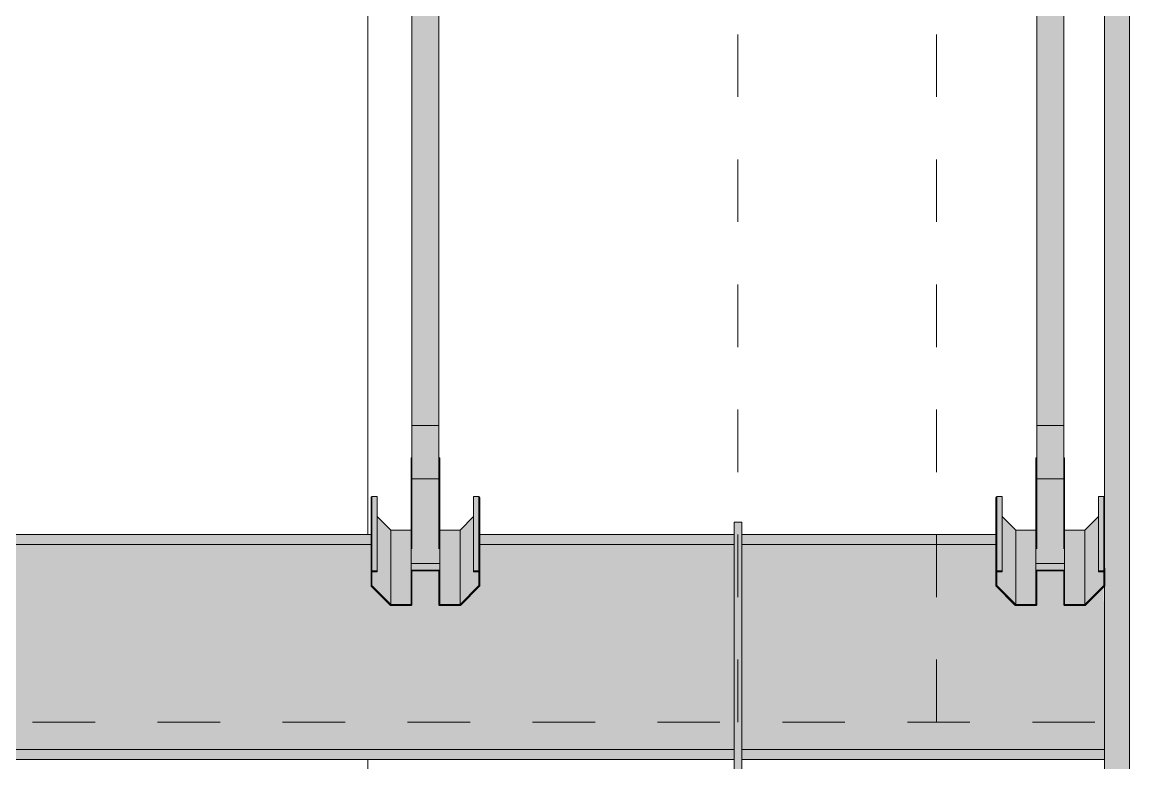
# Model space of a CAD drawing. Header units: metres. Extents: x -5 to 264, y -2 to 18.
# Drawn here: x 212.317 to 214.101, y 12.035 to 13.219 of the extents above; entities that cross this region are included whole.
import ezdxf

# ---------------------------------------------------------------- set-up
doc = ezdxf.new("R2010")
doc.units = ezdxf.units.M
for name, pattern in [('Center', [0.03, 0.012, -0.006, 0.006, -0.006]), ('Grid Line', [0.022225, 0.0127, -0.003175, 0.003175, -0.003175]), ('Grid Line 1_2_', [0.022225, 0.0127, -0.003175, 0.003175, -0.003175])]:
    doc.linetypes.add(name, pattern=pattern)
for name, color, linetype, lineweight, true_color in [('A-FLOR-LEVL-2', 7, 'Center', 5, 0x0080c0), ('A-GENM-2', 7, 'Continuous', 5, 0xe9e9e9), ('A-WALL-PATT-4', 9, 'Continuous', 9, 0x808080), ('A-WALL-PATT-7', 7, 'Continuous', 5, 0x5f5f5f), ('S-BEAM-1', 7, 'Continuous', 5, 0xe9e9e9), ('S-BEAM-2', 7, 'Continuous', 5, 0xaeaeae), ('S-GRID-3', 9, 'Grid Line', 5, 0x808080), ('S-GRID-7', 1, 'Grid Line 1_2_', 5, 0xff0000)]:
    doc.layers.add(name, color=color, linetype=linetype, lineweight=lineweight, true_color=true_color)
for name, color, linetype, lineweight in [('A-GENM', 7, 'Continuous', 5), ('A-WALL-1', 7, 'Continuous', 20), ('S-BEAM', 7, 'Continuous', 5), ('S-BEAM-3', 7, 'Continuous', 15)]:
    doc.layers.add(name, color=color, linetype=linetype, lineweight=lineweight)

# ---------------------------------------------------------------- blocks, each defined once
blk = doc.blocks.new('M_W-Wide Flange - 36x25-4760221-CORTE C_C')
at = {"layer": 'S-BEAM-1'}
h = blk.add_hatch(color=256, dxfattribs=at)
h.paths.add_polyline_path([(77.9939, 12.384), (77.9939, 12.4), (77.5871, 12.4), (77.5871, 12.384), (77.6089, 12.384)])
h.paths.add_polyline_path([(75.3506, 12.384), (76.2129, 12.384), (76.2129, 12.4), (75.1871, 12.4), (75.1871, 12.384), (75.2766, 12.384)])
h.paths.add_polyline_path([(78.4129, 12.384), (78.4129, 12.4), (78.0061, 12.4), (78.0061, 12.384), (78.4038, 12.384)])
h.paths.add_polyline_path([(76.5506, 12.384), (77.4129, 12.384), (77.4129, 12.4), (76.3871, 12.4), (76.3871, 12.384), (76.4766, 12.384)])
h = blk.add_hatch(color=256, dxfattribs=at)
h.paths.add_polyline_path([(75.7397, 12.373), (76.2129, 12.3731), (76.2129, 12.384), (75.1871, 12.3836), (75.1871, 12.373), (75.3788, 12.373)])
h.paths.add_polyline_path([(77.9939, 12.373), (77.9939, 12.384), (77.5871, 12.3836), (77.5871, 12.373), (77.6089, 12.373)])
h.paths.add_polyline_path([(78.0061, 12.373), (78.4129, 12.373), (78.4129, 12.384), (78.0061, 12.3836), (78.0061, 12.373)])
h.paths.add_polyline_path([(76.5788, 12.373), (77.4129, 12.373), (77.4129, 12.384), (76.3871, 12.3836), (76.3871, 12.373), (76.4921, 12.373)])
h = blk.add_hatch(color=256, dxfattribs=at)
h.paths.add_polyline_path([(75.124, 12.067), (77.9939, 12.067), (77.9939, 12.373), (77.5871, 12.373), (77.5867, 12.3183), (77.5867, 12.3172), (77.5565, 12.2871), (77.5554, 12.2866), (77.523, 12.2866), (77.523, 12.2881), (77.5215, 12.2881), (77.5215, 12.3417), (77.4785, 12.3417), (77.4785, 12.2881), (77.477, 12.2881), (77.477, 12.2866), (77.4446, 12.2871), (77.4435, 12.2871), (77.4133, 12.3172), (77.4129, 12.3183), (77.4129, 12.373), (76.3871, 12.373), (76.3867, 12.3183), (76.3867, 12.3172), (76.3565, 12.2871), (76.3554, 12.2866), (76.323, 12.2866), (76.323, 12.2881), (76.3215, 12.2881), (76.3215, 12.3417), (76.2785, 12.3417), (76.2785, 12.2881), (76.277, 12.2881), (76.277, 12.2866), (76.2446, 12.2871), (76.2435, 12.2871), (76.2133, 12.3172), (76.2129, 12.3183), (76.2129, 12.373), (75.1871, 12.373), (75.1867, 12.3183), (75.1867, 12.3172), (75.1565, 12.2871), (75.1554, 12.2866), (75.124, 12.2866), (75.124, 12.1317)])
h.paths.add_polyline_path([(78.4372, 12.067), (78.5866, 12.067), (78.5856, 12.3162), (78.5565, 12.2871), (78.5554, 12.2866), (78.523, 12.2866), (78.523, 12.2881), (78.5215, 12.2881), (78.5215, 12.3417), (78.4785, 12.3417), (78.4785, 12.2881), (78.477, 12.2881), (78.477, 12.2866), (78.4446, 12.2871), (78.4435, 12.2871), (78.4133, 12.3172), (78.4129, 12.3183), (78.4129, 12.373), (78.0061, 12.373), (78.0061, 12.067), (78.2301, 12.067)])
h.paths.add_polyline_path([(77.4131, 12.3402), (77.4144, 12.3402), (77.4133, 12.3412), (77.4129, 12.3402)])
h.paths.add_polyline_path([(76.2129, 12.3402), (76.2144, 12.3402), (76.2133, 12.3412), (76.2129, 12.3406)])
h.paths.add_polyline_path([(78.4129, 12.3402), (78.4144, 12.3402), (78.4133, 12.3412), (78.4129, 12.3402)])
h.paths.add_polyline_path([(75.1856, 12.3402), (75.1867, 12.3412), (75.1856, 12.3416), (75.1856, 12.3402)])
h.paths.add_polyline_path([(78.5864, 12.3402), (78.5866, 12.3413), (78.5856, 12.3416), (78.586, 12.3402)])
h.paths.add_polyline_path([(77.5867, 12.3402), (77.5867, 12.3412), (77.5856, 12.3416), (77.5864, 12.3402)])
h.paths.add_polyline_path([(76.3856, 12.3402), (76.3867, 12.3412), (76.3856, 12.3416)])
h = blk.add_hatch(color=256, dxfattribs=at)
h.paths.add_polyline_path([(77.816, 12.056), (77.9939, 12.0564), (77.9939, 12.067), (75.124, 12.067), (75.124, 12.056), (77.6089, 12.056)])
h.paths.add_polyline_path([(78.5866, 12.056), (78.5866, 12.067), (78.0061, 12.067), (78.0061, 12.056), (78.4372, 12.056)])
h = blk.add_hatch(color=256, dxfattribs=at)
h.paths.add_polyline_path([(78.5866, 12.04), (78.5866, 12.056), (78.0061, 12.056), (78.0061, 12.04), (78.4372, 12.04)])
h.paths.add_polyline_path([(76.7806, 12.04), (77.9939, 12.04), (77.9939, 12.056), (75.124, 12.056), (75.124, 12.04)])
at = {"layer": 'S-BEAM'}
for p, q in [((76.3856, 12.4), (77.4144, 12.4)), ((77.5856, 12.4), (77.9939, 12.4)), ((78.0061, 12.4), (78.4144, 12.4)), ((76.386, 12.384), (77.414, 12.384)), ((77.586, 12.384), (77.9939, 12.384)), ((78.0061, 12.384), (78.414, 12.384)), ((75.124, 12.056), (77.9939, 12.056)), ((75.124, 12.04), (77.9939, 12.04)), ((78.0061, 12.056), (78.5866, 12.056)), ((78.0061, 12.04), (78.5866, 12.04))]:
    blk.add_line(p, q, dxfattribs=at)
blk = doc.blocks.new('PILAR redondo 2 - PILAR redondo 2-4758660-CORTE C_C')
at = {"layer": 'A-GENM-2'}
blk.add_hatch(color=256, dxfattribs=at).paths.add_polyline_path([(77.9939, 11.92), (78.0061, 11.92), (78.0061, 12.42), (77.9939, 12.42), (77.9939, 11.9983)])
at = {"layer": 'A-GENM'}
for p, q in [((77.9939, 12.42), (78.0061, 12.42)), ((77.9939, 11.92), (77.9939, 12.42)), ((78.0061, 11.92), (78.0061, 12.42))]:
    blk.add_line(p, q, dxfattribs=at)
blk = doc.blocks.new('MK_JOIST_R01 - MK_JOIST_36_-V217-CORTE C_C')
at = {"layer": 'S-BEAM-1'}
for points in [[(78.4785, 12.5743), (78.5215, 12.5743), (78.5215, 13.7476), (78.4785, 13.7476), (78.4785, 12.6653)], [(78.5215, 12.377), (78.5215, 12.4893), (78.4785, 12.4893), (78.4785, 12.377)], [(78.523, 12.4746), (78.523, 12.4755), (78.5215, 12.4746)], [(78.4129, 12.3402), (78.414, 12.3416), (78.4144, 12.3417), (78.4133, 12.4603), (78.4129, 12.4593), (78.4129, 12.4536)], [(78.4144, 12.4608), (78.4144, 12.3417), (78.423, 12.3417), (78.423, 12.4608)], [(78.577, 12.3417), (78.5856, 12.3417), (78.5856, 12.4608), (78.577, 12.4608), (78.577, 12.3985)], [(78.4446, 12.2881), (78.4446, 12.4072), (78.423, 12.4288), (78.423, 12.3402), (78.4144, 12.3402), (78.4144, 12.3183), (78.4372, 12.2955)], [(78.5554, 12.2881), (78.5856, 12.3183), (78.5856, 12.3402), (78.577, 12.3402), (78.577, 12.4288), (78.5554, 12.4072), (78.5554, 12.3402)], [(78.4446, 12.2881), (78.477, 12.2881), (78.477, 12.4072), (78.4446, 12.4072), (78.4446, 12.3183)], [(78.5554, 12.2881), (78.5554, 12.4072), (78.523, 12.4072), (78.523, 12.2881), (78.5407, 12.2881)], [(78.477, 12.3536), (78.523, 12.3536), (78.523, 12.3786), (78.5215, 12.3786), (78.5215, 12.377), (78.4785, 12.377), (78.4785, 12.3786), (78.477, 12.3786), (78.477, 12.377)], [(78.523, 12.3432), (78.523, 12.3536), (78.477, 12.3536), (78.477, 12.3432), (78.5215, 12.3432)]]:
    blk.add_hatch(color=256, dxfattribs=at).paths.add_polyline_path(points)
h = blk.add_hatch(color=256, dxfattribs=at)
h.paths.add_polyline_path([(78.4785, 12.5216), (78.4785, 12.5226), (78.477, 12.5216)])
h.paths.add_polyline_path([(78.523, 12.5216), (78.523, 12.5226), (78.5215, 12.5216)])
h = blk.add_hatch(color=256, dxfattribs=at)
h.paths.add_polyline_path([(78.477, 12.4755), (78.4785, 12.4755), (78.4785, 12.5216), (78.477, 12.5216), (78.477, 12.4893)])
h.paths.add_polyline_path([(78.523, 12.4755), (78.523, 12.5216), (78.5215, 12.5216), (78.5215, 12.4755)])
h = blk.add_hatch(color=256, dxfattribs=at)
h.paths.add_polyline_path([(78.4785, 12.4635), (78.4785, 12.4746), (78.477, 12.4746), (78.477, 12.4635)])
h.paths.add_polyline_path([(78.5215, 12.4635), (78.523, 12.4635), (78.523, 12.4746), (78.5215, 12.4746), (78.5215, 12.473)])
h = blk.add_hatch(color=256, dxfattribs=at)
h.paths.add_polyline_path([(78.4785, 12.4515), (78.4785, 12.4626), (78.477, 12.4626), (78.477, 12.4515)])
h.paths.add_polyline_path([(78.5215, 12.4515), (78.523, 12.4515), (78.523, 12.4626), (78.5215, 12.4626), (78.5215, 12.461)])
h = blk.add_hatch(color=256, dxfattribs=at)
h.paths.add_polyline_path([(78.4785, 12.4395), (78.4785, 12.4506), (78.477, 12.4506), (78.477, 12.4395)])
h.paths.add_polyline_path([(78.5215, 12.4395), (78.523, 12.4395), (78.523, 12.4506), (78.5215, 12.4506), (78.5215, 12.449)])
h = blk.add_hatch(color=256, dxfattribs=at)
h.paths.add_polyline_path([(78.4785, 12.4275), (78.4785, 12.4386), (78.477, 12.4386), (78.477, 12.4275)])
h.paths.add_polyline_path([(78.5215, 12.4275), (78.523, 12.4275), (78.523, 12.4386), (78.5215, 12.4386), (78.5215, 12.437)])
h = blk.add_hatch(color=256, dxfattribs=at)
h.paths.add_polyline_path([(78.4785, 12.4155), (78.4785, 12.4266), (78.477, 12.4266), (78.477, 12.4155)])
h.paths.add_polyline_path([(78.5215, 12.4155), (78.523, 12.4155), (78.523, 12.4266), (78.5215, 12.4266), (78.5215, 12.425)])
h = blk.add_hatch(color=256, dxfattribs=at)
h.paths.add_polyline_path([(78.4785, 12.4035), (78.4785, 12.4146), (78.477, 12.4146), (78.477, 12.4035)])
h.paths.add_polyline_path([(78.5215, 12.4035), (78.523, 12.4035), (78.523, 12.4146), (78.5215, 12.4146), (78.5215, 12.413)])
h = blk.add_hatch(color=256, dxfattribs=at)
h.paths.add_polyline_path([(78.5215, 12.3915), (78.523, 12.3915), (78.523, 12.4026), (78.5215, 12.4026), (78.5215, 12.3985)])
h.paths.add_polyline_path([(78.4785, 12.3915), (78.4785, 12.4026), (78.477, 12.4026), (78.477, 12.3915)])
h = blk.add_hatch(color=256, dxfattribs=at)
h.paths.add_polyline_path([(78.4785, 12.3795), (78.4785, 12.3906), (78.477, 12.3906), (78.477, 12.3795)])
h.paths.add_polyline_path([(78.523, 12.3795), (78.523, 12.3906), (78.5215, 12.3906), (78.5215, 12.3795)])
at = {"layer": 'S-BEAM-2'}
h = blk.add_hatch(color=256, dxfattribs=at)
h.paths.add_polyline_path([(78.477, 12.2866), (78.477, 12.2881), (78.4446, 12.2871), (78.4446, 12.2866), (78.477, 12.2866)])
h.paths.add_polyline_path([(78.5407, 12.2866), (78.5554, 12.2871), (78.5554, 12.2881), (78.523, 12.2881), (78.523, 12.2866)])
h.paths.add_polyline_path([(78.5856, 12.3402), (78.5856, 12.3417), (78.577, 12.3417), (78.577, 12.3402)])
h.paths.add_polyline_path([(78.5856, 12.3183), (78.5871, 12.3183), (78.5867, 12.3402), (78.5856, 12.3402)])
h.paths.add_polyline_path([(78.5565, 12.2871), (78.5867, 12.3172), (78.5856, 12.3183), (78.5554, 12.2881)])
h.paths.add_polyline_path([(78.4144, 12.3402), (78.423, 12.3402), (78.423, 12.3417), (78.4144, 12.3417)])
h.paths.add_polyline_path([(78.4144, 12.3183), (78.4133, 12.3402), (78.4129, 12.3402), (78.4133, 12.3183)])
h.paths.add_polyline_path([(78.4435, 12.2871), (78.4446, 12.2881), (78.4144, 12.3183), (78.4133, 12.3172), (78.4372, 12.2934)])
h.paths.add_polyline_path([(78.477, 12.2881), (78.4785, 12.2881), (78.4785, 12.3417), (78.5215, 12.3417), (78.5215, 12.2881), (78.523, 12.2881), (78.523, 12.3432), (78.477, 12.3432), (78.477, 12.2881)])
h.paths.add_polyline_path([(78.523, 13.8124), (78.5554, 13.8135), (78.5554, 13.8139), (78.523, 13.8139)])
h.paths.add_polyline_path([(78.477, 13.8124), (78.477, 13.8139), (78.4446, 13.8139), (78.4446, 13.8124)])
h.paths.add_polyline_path([(78.477, 13.7573), (78.523, 13.7573), (78.523, 13.8124), (78.5215, 13.8124), (78.5215, 13.7588), (78.4785, 13.7588), (78.4785, 13.8124), (78.477, 13.8124), (78.477, 13.7588)])
h.paths.add_polyline_path([(78.577, 13.7588), (78.5856, 13.7588), (78.5856, 13.7603), (78.577, 13.7603)])
h.paths.add_polyline_path([(78.4144, 13.7588), (78.423, 13.7588), (78.423, 13.7603), (78.4144, 13.7603)])
h.paths.add_polyline_path([(78.5856, 13.7603), (78.5871, 13.7603), (78.5867, 13.7822), (78.5856, 13.7822)])
h.paths.add_polyline_path([(78.4144, 13.7603), (78.4133, 13.7822), (78.4129, 13.7822), (78.4133, 13.7603)])
h.paths.add_polyline_path([(78.5856, 13.7822), (78.5867, 13.7833), (78.5565, 13.8135), (78.5554, 13.8124), (78.5846, 13.7833)])
h.paths.add_polyline_path([(78.4144, 13.7822), (78.4446, 13.8124), (78.4435, 13.8135), (78.4133, 13.7833)])
blk.add_hatch(color=256, dxfattribs=at).paths.add_polyline_path([(78.5215, 12.4893), (78.5215, 12.5743), (78.4785, 12.5743), (78.4785, 12.4893)])
at = {"layer": 'S-BEAM'}
for p, q in [((78.4785, 12.5743), (78.4785, 13.7476)), ((78.5215, 13.7476), (78.5215, 12.5743)), ((78.477, 12.5216), (78.477, 12.5226)), ((78.477, 12.5226), (78.4785, 12.5226)), ((78.477, 12.4755), (78.477, 12.5216)), ((78.4785, 12.5216), (78.477, 12.5216)), ((78.5215, 12.5226), (78.523, 12.5226)), ((78.523, 12.5216), (78.5215, 12.5216)), ((78.523, 12.5226), (78.523, 12.5216)), ((78.523, 12.5216), (78.523, 12.4755)), ((78.4785, 12.377), (78.4785, 12.4893)), ((78.5215, 12.4893), (78.5215, 12.377)), ((78.477, 12.4746), (78.477, 12.4755)), ((78.477, 12.4755), (78.4785, 12.4755)), ((78.477, 12.4635), (78.477, 12.4746)), ((78.4785, 12.4746), (78.477, 12.4746)), ((78.5215, 12.4755), (78.523, 12.4755)), ((78.523, 12.4746), (78.5215, 12.4746)), ((78.523, 12.4755), (78.523, 12.4746)), ((78.523, 12.4746), (78.523, 12.4635)), ((78.4129, 12.4593), (78.4129, 12.3402)), ((78.4144, 12.4608), (78.423, 12.4608)), ((78.4144, 12.3417), (78.4144, 12.4608)), ((78.423, 12.3417), (78.423, 12.4608)), ((78.477, 12.4626), (78.477, 12.4635)), ((78.477, 12.4635), (78.4785, 12.4635)), ((78.477, 12.4515), (78.477, 12.4626)), ((78.4785, 12.4626), (78.477, 12.4626)), ((78.477, 12.4506), (78.477, 12.4515)), ((78.477, 12.4515), (78.4785, 12.4515)), ((78.477, 12.4395), (78.477, 12.4506)), ((78.4785, 12.4506), (78.477, 12.4506)), ((78.5215, 12.4635), (78.523, 12.4635)), ((78.523, 12.4626), (78.5215, 12.4626)), ((78.5215, 12.4515), (78.523, 12.4515)), ((78.523, 12.4506), (78.5215, 12.4506)), ((78.523, 12.4635), (78.523, 12.4626)), ((78.523, 12.4626), (78.523, 12.4515)), ((78.523, 12.4515), (78.523, 12.4506)), ((78.523, 12.4506), (78.523, 12.4395)), ((78.577, 12.4608), (78.5856, 12.4608)), ((78.577, 12.3417), (78.577, 12.4608)), ((78.5856, 12.4608), (78.5856, 12.3417)), ((78.477, 12.4386), (78.477, 12.4395)), ((78.477, 12.4395), (78.4785, 12.4395)), ((78.477, 12.4275), (78.477, 12.4386)), ((78.4785, 12.4386), (78.477, 12.4386)), ((78.5215, 12.4395), (78.523, 12.4395)), ((78.523, 12.4386), (78.5215, 12.4386)), ((78.523, 12.4395), (78.523, 12.4386)), ((78.523, 12.4386), (78.523, 12.4275)), ((78.423, 12.4288), (78.4446, 12.4072)), ((78.477, 12.4266), (78.477, 12.4275)), ((78.477, 12.4275), (78.4785, 12.4275)), ((78.477, 12.4155), (78.477, 12.4266)), ((78.4785, 12.4266), (78.477, 12.4266)), ((78.477, 12.4146), (78.477, 12.4155)), ((78.477, 12.4155), (78.4785, 12.4155)), ((78.477, 12.4035), (78.477, 12.4146)), ((78.4785, 12.4146), (78.477, 12.4146)), ((78.5215, 12.4275), (78.523, 12.4275)), ((78.523, 12.4266), (78.5215, 12.4266)), ((78.5215, 12.4155), (78.523, 12.4155)), ((78.523, 12.4146), (78.5215, 12.4146)), ((78.523, 12.4275), (78.523, 12.4266)), ((78.523, 12.4266), (78.523, 12.4155)), ((78.523, 12.4155), (78.523, 12.4146)), ((78.523, 12.4146), (78.523, 12.4035)), ((78.5554, 12.4072), (78.577, 12.4288)), ((78.4446, 12.4072), (78.477, 12.4072)), ((78.4446, 12.2881), (78.4446, 12.4072)), ((78.477, 12.4026), (78.477, 12.4035)), ((78.477, 12.4035), (78.4785, 12.4035)), ((78.477, 12.3915), (78.477, 12.4026)), ((78.4785, 12.4026), (78.477, 12.4026)), ((78.5215, 12.4035), (78.523, 12.4035)), ((78.523, 12.4026), (78.5215, 12.4026)), ((78.523, 12.4072), (78.5554, 12.4072)), ((78.523, 12.4035), (78.523, 12.4026)), ((78.523, 12.4026), (78.523, 12.3915)), ((78.5554, 12.2881), (78.5554, 12.4072)), ((78.477, 12.3906), (78.477, 12.3915)), ((78.477, 12.3915), (78.4785, 12.3915)), ((78.477, 12.3795), (78.477, 12.3906)), ((78.4785, 12.3906), (78.477, 12.3906)), ((78.477, 12.3786), (78.477, 12.3795)), ((78.477, 12.3795), (78.4785, 12.3795)), ((78.477, 12.3536), (78.477, 12.3786)), ((78.4785, 12.3786), (78.477, 12.3786)), ((78.5215, 12.3915), (78.523, 12.3915)), ((78.523, 12.3906), (78.5215, 12.3906)), ((78.5215, 12.3795), (78.523, 12.3795)), ((78.523, 12.3786), (78.5215, 12.3786)), ((78.523, 12.3915), (78.523, 12.3906)), ((78.523, 12.3906), (78.523, 12.3795)), ((78.523, 12.3795), (78.523, 12.3786)), ((78.523, 12.3786), (78.523, 12.3536)), ((78.523, 12.3536), (78.477, 12.3536)), ((78.477, 12.3432), (78.477, 12.3536)), ((78.523, 12.3432), (78.523, 12.3536)), ((78.5871, 12.3402), (78.5871, 12.3464))]:
    blk.add_line(p, q, dxfattribs=at)
for centre, start_param, end_param in [((78.4144, 12.4593), 1.590796, 3.141593), ((78.5856, 12.4593), 0.775398, 1.550797)]:
    blk.add_ellipse(centre, major_axis=(0.0015, 0), ratio=0.99995, start_param=start_param, end_param=end_param, dxfattribs=at)
at = {"layer": 'S-BEAM-3'}
for p, q in [((78.4785, 12.5743), (78.4785, 12.4893)), ((78.5215, 12.5743), (78.4785, 12.5743)), ((78.5215, 12.4893), (78.5215, 12.5743)), ((78.4785, 12.4893), (78.5215, 12.4893)), ((78.423, 12.3417), (78.4144, 12.3417)), ((78.423, 12.3402), (78.423, 12.3417)), ((78.523, 12.3432), (78.477, 12.3432)), ((78.477, 12.3432), (78.477, 12.2881)), ((78.4785, 12.2881), (78.4785, 12.3417)), ((78.4785, 12.3417), (78.5215, 12.3417)), ((78.5215, 12.3417), (78.5215, 12.2881)), ((78.523, 12.2881), (78.523, 12.3432)), ((78.5856, 12.3417), (78.577, 12.3417)), ((78.577, 12.3417), (78.577, 12.3402)), ((78.4129, 12.3402), (78.4129, 12.3183)), ((78.4144, 12.3183), (78.4144, 12.3402)), ((78.4144, 12.3402), (78.423, 12.3402)), ((78.577, 12.3402), (78.5856, 12.3402)), ((78.5856, 12.3402), (78.5856, 12.3183)), ((78.5871, 12.3183), (78.5871, 12.3402)), ((78.4133, 12.3172), (78.4435, 12.2871)), ((78.4446, 12.2881), (78.4144, 12.3183)), ((78.5856, 12.3183), (78.5554, 12.2881)), ((78.5565, 12.2871), (78.5867, 12.3172)), ((78.477, 12.2881), (78.4446, 12.2881)), ((78.4446, 12.2866), (78.477, 12.2866)), ((78.5554, 12.2881), (78.523, 12.2881)), ((78.523, 12.2866), (78.5554, 12.2866))]:
    blk.add_line(p, q, dxfattribs=at)
at = {"layer": 'S-BEAM-3', "flags": 128}
for points in [[(78.4144, 12.3417), (78.414, 12.3416), (78.4136, 12.3415), (78.4133, 12.3412), (78.4131, 12.3409), (78.4129, 12.3406), (78.4129, 12.3402)], [(78.5871, 12.3402), (78.5871, 12.3406), (78.5869, 12.3409), (78.5867, 12.3412), (78.5864, 12.3415), (78.586, 12.3416), (78.5856, 12.3417)], [(78.4129, 12.3183), (78.4129, 12.3179), (78.4131, 12.3176), (78.4133, 12.3172)], [(78.5867, 12.3172), (78.5869, 12.3176), (78.5871, 12.3179), (78.5871, 12.3183)], [(78.4435, 12.2871), (78.4437, 12.2869), (78.444, 12.2867), (78.4443, 12.2866), (78.4446, 12.2866)], [(78.477, 12.2866), (78.4774, 12.2867), (78.4778, 12.2868), (78.4781, 12.2871), (78.4783, 12.2874), (78.4785, 12.2877), (78.4785, 12.2881)], [(78.5215, 12.2881), (78.5215, 12.2877), (78.5217, 12.2874), (78.5219, 12.2871), (78.5222, 12.2868), (78.5226, 12.2867), (78.523, 12.2866)], [(78.5554, 12.2866), (78.5557, 12.2866), (78.556, 12.2867), (78.5563, 12.2869), (78.5565, 12.2871)]]:
    blk.add_lwpolyline(points, dxfattribs=at)
blk = doc.blocks.new('MK_JOIST_R01 - MK_JOIST_36_-V218-CORTE C_C')
at = {"layer": 'S-BEAM-1'}
for points in [[(77.4785, 12.5743), (77.5215, 12.5743), (77.5215, 13.7476), (77.4785, 13.7476), (77.4785, 12.6653)], [(77.4785, 12.377), (77.5215, 12.377), (77.5215, 12.4893), (77.4785, 12.4893), (77.4785, 12.3985)], [(77.4785, 12.4746), (77.4785, 12.4755), (77.477, 12.4746)], [(77.4129, 12.3402), (77.414, 12.3416), (77.4144, 12.3417), (77.4133, 12.4603), (77.4129, 12.4593), (77.4129, 12.3406)], [(77.423, 12.3417), (77.423, 12.4608), (77.4144, 12.4608), (77.4144, 12.3417)], [(77.4785, 12.4626), (77.4785, 12.4635), (77.477, 12.4626)], [(77.4785, 12.4506), (77.4785, 12.4515), (77.477, 12.4506)], [(77.577, 12.3417), (77.5856, 12.3417), (77.5856, 12.4608), (77.577, 12.4608), (77.577, 12.3985)], [(77.5871, 12.3402), (77.586, 12.4607), (77.5856, 12.4607), (77.5867, 12.3412), (77.5871, 12.3406)], [(77.4785, 12.4386), (77.4785, 12.4395), (77.477, 12.4386)], [(77.4446, 12.2881), (77.4446, 12.4072), (77.423, 12.4288), (77.423, 12.3402), (77.4144, 12.3402), (77.4144, 12.3183)], [(77.4785, 12.4266), (77.4785, 12.4275), (77.477, 12.4266)], [(77.4785, 12.4146), (77.4785, 12.4155), (77.477, 12.4146)], [(77.5554, 12.2881), (77.5856, 12.3183), (77.5856, 12.3402), (77.577, 12.3402), (77.577, 12.4288), (77.5554, 12.4072), (77.5554, 12.3183)], [(77.477, 12.2881), (77.477, 12.4072), (77.4446, 12.4072), (77.4446, 12.2881)], [(77.4785, 12.4026), (77.4785, 12.4035), (77.477, 12.4026)], [(77.5554, 12.2881), (77.5554, 12.4072), (77.523, 12.4072), (77.523, 12.2881)], [(77.4785, 12.3906), (77.4785, 12.3915), (77.477, 12.3906)], [(77.4785, 12.3786), (77.4785, 12.3795), (77.477, 12.3786)], [(77.523, 12.3536), (77.523, 12.3786), (77.5215, 12.3786), (77.5215, 12.377), (77.4785, 12.377), (77.4785, 12.3786), (77.477, 12.3786), (77.477, 12.3536), (77.5054, 12.3536)], [(77.5054, 12.3432), (77.523, 12.3432), (77.523, 12.3536), (77.477, 12.3536), (77.477, 12.3432), (77.4785, 12.3432)]]:
    blk.add_hatch(color=256, dxfattribs=at).paths.add_polyline_path(points)
h = blk.add_hatch(color=256, dxfattribs=at)
h.paths.add_polyline_path([(77.4785, 12.5216), (77.4785, 12.5226), (77.477, 12.5216)])
h.paths.add_polyline_path([(77.523, 12.5216), (77.523, 12.5226), (77.5215, 12.5216)])
h = blk.add_hatch(color=256, dxfattribs=at)
h.paths.add_polyline_path([(77.5215, 12.4755), (77.523, 12.4755), (77.523, 12.5216), (77.5215, 12.5216), (77.5215, 12.4893)])
h.paths.add_polyline_path([(77.4785, 12.4755), (77.4785, 12.5216), (77.477, 12.5216), (77.477, 12.4755)])
h = blk.add_hatch(color=256, dxfattribs=at)
h.paths.add_polyline_path([(77.523, 12.4635), (77.523, 12.4746), (77.5215, 12.4746), (77.5215, 12.4635)])
h.paths.add_polyline_path([(77.477, 12.4635), (77.4785, 12.4635), (77.4785, 12.4746), (77.477, 12.4746), (77.477, 12.4652)])
h = blk.add_hatch(color=256, dxfattribs=at)
h.paths.add_polyline_path([(77.523, 12.4515), (77.523, 12.4626), (77.5215, 12.4626), (77.5215, 12.4515)])
h.paths.add_polyline_path([(77.477, 12.4515), (77.4785, 12.4515), (77.4785, 12.4626), (77.477, 12.4626), (77.477, 12.461)])
h = blk.add_hatch(color=256, dxfattribs=at)
h.paths.add_polyline_path([(77.523, 12.4395), (77.523, 12.4506), (77.5215, 12.4506), (77.5215, 12.4395)])
h.paths.add_polyline_path([(77.477, 12.4395), (77.4785, 12.4395), (77.4785, 12.4506), (77.477, 12.4506), (77.477, 12.449)])
h = blk.add_hatch(color=256, dxfattribs=at)
h.paths.add_polyline_path([(77.477, 12.4275), (77.4785, 12.4275), (77.4785, 12.4386), (77.477, 12.4386), (77.477, 12.437)])
h.paths.add_polyline_path([(77.523, 12.4275), (77.523, 12.4386), (77.5215, 12.4386), (77.5215, 12.4275)])
h = blk.add_hatch(color=256, dxfattribs=at)
h.paths.add_polyline_path([(77.523, 12.4155), (77.523, 12.4266), (77.5215, 12.4266), (77.5215, 12.4155)])
h.paths.add_polyline_path([(77.477, 12.4155), (77.4785, 12.4155), (77.4785, 12.4266), (77.477, 12.4266), (77.477, 12.425)])
h = blk.add_hatch(color=256, dxfattribs=at)
h.paths.add_polyline_path([(77.523, 12.4035), (77.523, 12.4146), (77.5215, 12.4146), (77.5215, 12.4035)])
h.paths.add_polyline_path([(77.477, 12.4035), (77.4785, 12.4035), (77.4785, 12.4146), (77.477, 12.4146), (77.477, 12.413)])
h = blk.add_hatch(color=256, dxfattribs=at)
h.paths.add_polyline_path([(77.477, 12.3915), (77.4785, 12.3915), (77.4785, 12.4026), (77.477, 12.4026), (77.477, 12.3985)])
h.paths.add_polyline_path([(77.523, 12.3915), (77.523, 12.4026), (77.5215, 12.4026), (77.5215, 12.3915)])
h = blk.add_hatch(color=256, dxfattribs=at)
h.paths.add_polyline_path([(77.4785, 12.3795), (77.4785, 12.3906), (77.477, 12.3906), (77.477, 12.3795)])
h.paths.add_polyline_path([(77.5215, 12.3795), (77.523, 12.3795), (77.523, 12.3906), (77.5215, 12.3906), (77.5215, 12.389)])
at = {"layer": 'S-BEAM-2'}
h = blk.add_hatch(color=256, dxfattribs=at)
h.paths.add_polyline_path([(77.477, 12.2866), (77.477, 12.2881), (77.4446, 12.2871), (77.4446, 12.2866), (77.477, 12.2866)])
h.paths.add_polyline_path([(77.5554, 12.2866), (77.5554, 12.2881), (77.523, 12.2871), (77.523, 12.2866)])
h.paths.add_polyline_path([(77.5856, 12.3402), (77.5856, 12.3417), (77.577, 12.3417), (77.577, 12.3402)])
h.paths.add_polyline_path([(77.5856, 12.3183), (77.5871, 12.3183), (77.5871, 12.3402), (77.5856, 12.3402), (77.5856, 12.3318)])
h.paths.add_polyline_path([(77.5565, 12.2871), (77.5867, 12.3172), (77.5856, 12.3183), (77.5554, 12.2881)])
h.paths.add_polyline_path([(77.4144, 12.3402), (77.423, 12.3402), (77.423, 12.3417), (77.4144, 12.3417)])
h.paths.add_polyline_path([(77.4144, 12.3183), (77.4144, 12.3402), (77.4129, 12.3402), (77.4133, 12.3183)])
h.paths.add_polyline_path([(77.4435, 12.2871), (77.4446, 12.2881), (77.4144, 12.3183), (77.4133, 12.3172), (77.4144, 12.3162)])
h.paths.add_polyline_path([(77.477, 12.2881), (77.4785, 12.2881), (77.4785, 12.3417), (77.5215, 12.3417), (77.5215, 12.2881), (77.523, 12.2881), (77.523, 12.3432), (77.477, 12.3432), (77.477, 12.3318)])
h.paths.add_polyline_path([(77.523, 13.8124), (77.5554, 13.8135), (77.5554, 13.8139), (77.523, 13.8135)])
h.paths.add_polyline_path([(77.477, 13.8124), (77.477, 13.8139), (77.4446, 13.8135), (77.4446, 13.8124)])
h.paths.add_polyline_path([(77.523, 13.7573), (77.523, 13.8124), (77.5215, 13.8124), (77.5215, 13.7588), (77.4785, 13.7588), (77.4785, 13.8124), (77.477, 13.8124), (77.477, 13.7573), (77.5215, 13.7573)])
h.paths.add_polyline_path([(77.5856, 13.7588), (77.5856, 13.7603), (77.577, 13.7603), (77.577, 13.7588)])
h.paths.add_polyline_path([(77.423, 13.7588), (77.423, 13.7603), (77.4144, 13.7603), (77.4144, 13.7588)])
h.paths.add_polyline_path([(77.4129, 13.7603), (77.4144, 13.7603), (77.4133, 13.7822), (77.4129, 13.7822)])
h.paths.add_polyline_path([(77.5867, 13.7603), (77.5871, 13.7603), (77.5867, 13.7822), (77.5856, 13.7822), (77.5856, 13.7603)])
h.paths.add_polyline_path([(77.4144, 13.7822), (77.4446, 13.8124), (77.4435, 13.8135), (77.4133, 13.7833)])
h.paths.add_polyline_path([(77.5856, 13.7822), (77.5867, 13.7833), (77.5565, 13.8135), (77.5554, 13.8124), (77.5846, 13.7833)])
blk.add_hatch(color=256, dxfattribs=at).paths.add_polyline_path([(77.4785, 12.4893), (77.5215, 12.4893), (77.5215, 12.5743), (77.4785, 12.5743), (77.4785, 12.5319)])
at = {"layer": 'S-BEAM'}
for p, q in [((77.4785, 12.5743), (77.4785, 13.7476)), ((77.5215, 13.7476), (77.5215, 12.5743)), ((77.477, 12.5216), (77.477, 12.5226)), ((77.477, 12.5226), (77.4785, 12.5226)), ((77.477, 12.4755), (77.477, 12.5216)), ((77.4785, 12.5216), (77.477, 12.5216)), ((77.5215, 12.5226), (77.523, 12.5226)), ((77.523, 12.5216), (77.5215, 12.5216)), ((77.523, 12.5226), (77.523, 12.5216)), ((77.523, 12.5216), (77.523, 12.4755)), ((77.4785, 12.377), (77.4785, 12.4893)), ((77.5215, 12.4893), (77.5215, 12.377)), ((77.477, 12.4746), (77.477, 12.4755)), ((77.477, 12.4755), (77.4785, 12.4755)), ((77.477, 12.4635), (77.477, 12.4746)), ((77.4785, 12.4746), (77.477, 12.4746)), ((77.5215, 12.4755), (77.523, 12.4755)), ((77.523, 12.4746), (77.5215, 12.4746)), ((77.523, 12.4755), (77.523, 12.4746)), ((77.523, 12.4746), (77.523, 12.4635)), ((77.4129, 12.4593), (77.4129, 12.3402)), ((77.4144, 12.4608), (77.423, 12.4608)), ((77.4144, 12.3417), (77.4144, 12.4608)), ((77.423, 12.3417), (77.423, 12.4608)), ((77.477, 12.4626), (77.477, 12.4635)), ((77.477, 12.4635), (77.4785, 12.4635)), ((77.477, 12.4515), (77.477, 12.4626)), ((77.4785, 12.4626), (77.477, 12.4626)), ((77.477, 12.4506), (77.477, 12.4515)), ((77.477, 12.4515), (77.4785, 12.4515)), ((77.477, 12.4395), (77.477, 12.4506)), ((77.4785, 12.4506), (77.477, 12.4506)), ((77.5215, 12.4635), (77.523, 12.4635)), ((77.523, 12.4626), (77.5215, 12.4626)), ((77.5215, 12.4515), (77.523, 12.4515)), ((77.523, 12.4506), (77.5215, 12.4506)), ((77.523, 12.4635), (77.523, 12.4626)), ((77.523, 12.4626), (77.523, 12.4515)), ((77.523, 12.4515), (77.523, 12.4506)), ((77.523, 12.4506), (77.523, 12.4395)), ((77.577, 12.4608), (77.5856, 12.4608)), ((77.577, 12.3417), (77.577, 12.4608)), ((77.5856, 12.4608), (77.5856, 12.3417)), ((77.5871, 12.3402), (77.5871, 12.4593)), ((77.477, 12.4386), (77.477, 12.4395)), ((77.477, 12.4395), (77.4785, 12.4395)), ((77.477, 12.4275), (77.477, 12.4386)), ((77.4785, 12.4386), (77.477, 12.4386)), ((77.5215, 12.4395), (77.523, 12.4395)), ((77.523, 12.4386), (77.5215, 12.4386)), ((77.523, 12.4395), (77.523, 12.4386)), ((77.523, 12.4386), (77.523, 12.4275)), ((77.423, 12.4288), (77.4446, 12.4072)), ((77.477, 12.4266), (77.477, 12.4275)), ((77.477, 12.4275), (77.4785, 12.4275)), ((77.477, 12.4155), (77.477, 12.4266)), ((77.4785, 12.4266), (77.477, 12.4266)), ((77.477, 12.4146), (77.477, 12.4155)), ((77.477, 12.4155), (77.4785, 12.4155)), ((77.477, 12.4035), (77.477, 12.4146)), ((77.4785, 12.4146), (77.477, 12.4146)), ((77.5215, 12.4275), (77.523, 12.4275)), ((77.523, 12.4266), (77.5215, 12.4266)), ((77.5215, 12.4155), (77.523, 12.4155)), ((77.523, 12.4146), (77.5215, 12.4146)), ((77.523, 12.4275), (77.523, 12.4266)), ((77.523, 12.4266), (77.523, 12.4155)), ((77.523, 12.4155), (77.523, 12.4146)), ((77.523, 12.4146), (77.523, 12.4035)), ((77.5554, 12.4072), (77.577, 12.4288)), ((77.4446, 12.4072), (77.477, 12.4072)), ((77.4446, 12.2881), (77.4446, 12.4072)), ((77.477, 12.4026), (77.477, 12.4035)), ((77.477, 12.4035), (77.4785, 12.4035)), ((77.477, 12.3915), (77.477, 12.4026)), ((77.4785, 12.4026), (77.477, 12.4026)), ((77.5215, 12.4035), (77.523, 12.4035)), ((77.523, 12.4026), (77.5215, 12.4026)), ((77.523, 12.4072), (77.5554, 12.4072)), ((77.523, 12.4035), (77.523, 12.4026)), ((77.523, 12.4026), (77.523, 12.3915)), ((77.5554, 12.2881), (77.5554, 12.4072)), ((77.477, 12.3906), (77.477, 12.3915)), ((77.477, 12.3915), (77.4785, 12.3915)), ((77.477, 12.3795), (77.477, 12.3906)), ((77.4785, 12.3906), (77.477, 12.3906)), ((77.477, 12.3786), (77.477, 12.3795)), ((77.477, 12.3795), (77.4785, 12.3795)), ((77.477, 12.3536), (77.477, 12.3786)), ((77.4785, 12.3786), (77.477, 12.3786)), ((77.5215, 12.3915), (77.523, 12.3915)), ((77.523, 12.3906), (77.5215, 12.3906)), ((77.5215, 12.3795), (77.523, 12.3795)), ((77.523, 12.3786), (77.5215, 12.3786)), ((77.523, 12.3915), (77.523, 12.3906)), ((77.523, 12.3906), (77.523, 12.3795)), ((77.523, 12.3795), (77.523, 12.3786)), ((77.523, 12.3786), (77.523, 12.3536)), ((77.523, 12.3536), (77.477, 12.3536)), ((77.477, 12.3432), (77.477, 12.3536)), ((77.523, 12.3432), (77.523, 12.3536))]:
    blk.add_line(p, q, dxfattribs=at)
for centre, start_param, end_param in [((77.4144, 12.4593), 1.590796, 3.141593), ((77.5856, 12.4593), 0, 1.550797)]:
    blk.add_ellipse(centre, major_axis=(0.0015, 0), ratio=0.99995, start_param=start_param, end_param=end_param, dxfattribs=at)
at = {"layer": 'S-BEAM-3'}
for p, q in [((77.4785, 12.5743), (77.4785, 12.4893)), ((77.5215, 12.5743), (77.4785, 12.5743)), ((77.5215, 12.4893), (77.5215, 12.5743)), ((77.4785, 12.4893), (77.5215, 12.4893)), ((77.423, 12.3417), (77.4144, 12.3417)), ((77.423, 12.3402), (77.423, 12.3417)), ((77.523, 12.3432), (77.477, 12.3432)), ((77.477, 12.3432), (77.477, 12.2881)), ((77.4785, 12.2881), (77.4785, 12.3417)), ((77.4785, 12.3417), (77.5215, 12.3417)), ((77.5215, 12.3417), (77.5215, 12.2881)), ((77.523, 12.2881), (77.523, 12.3432)), ((77.5856, 12.3417), (77.577, 12.3417)), ((77.577, 12.3417), (77.577, 12.3402)), ((77.4129, 12.3402), (77.4129, 12.3183)), ((77.4144, 12.3183), (77.4144, 12.3402)), ((77.4144, 12.3402), (77.423, 12.3402)), ((77.577, 12.3402), (77.5856, 12.3402)), ((77.5856, 12.3402), (77.5856, 12.3183)), ((77.5871, 12.3183), (77.5871, 12.3402)), ((77.4133, 12.3172), (77.4435, 12.2871)), ((77.4446, 12.2881), (77.4144, 12.3183)), ((77.5856, 12.3183), (77.5554, 12.2881)), ((77.5565, 12.2871), (77.5867, 12.3172)), ((77.477, 12.2881), (77.4446, 12.2881)), ((77.4446, 12.2866), (77.477, 12.2866)), ((77.5554, 12.2881), (77.523, 12.2881)), ((77.523, 12.2866), (77.5554, 12.2866))]:
    blk.add_line(p, q, dxfattribs=at)
at = {"layer": 'S-BEAM-3', "flags": 128}
for points in [[(77.4144, 12.3417), (77.414, 12.3416), (77.4136, 12.3415), (77.4133, 12.3412), (77.4131, 12.3409), (77.4129, 12.3406), (77.4129, 12.3402)], [(77.5871, 12.3402), (77.5871, 12.3406), (77.5869, 12.3409), (77.5867, 12.3412), (77.5864, 12.3415), (77.586, 12.3416), (77.5856, 12.3417)], [(77.4129, 12.3183), (77.4129, 12.3179), (77.4131, 12.3176), (77.4133, 12.3172)], [(77.5867, 12.3172), (77.5869, 12.3176), (77.5871, 12.3179), (77.5871, 12.3183)], [(77.4435, 12.2871), (77.4437, 12.2869), (77.444, 12.2867), (77.4443, 12.2866), (77.4446, 12.2866)], [(77.477, 12.2866), (77.4774, 12.2867), (77.4778, 12.2868), (77.4781, 12.2871), (77.4783, 12.2874), (77.4785, 12.2877), (77.4785, 12.2881)], [(77.5215, 12.2881), (77.5215, 12.2877), (77.5217, 12.2874), (77.5219, 12.2871), (77.5222, 12.2868), (77.5226, 12.2867), (77.523, 12.2866)], [(77.5554, 12.2866), (77.5557, 12.2866), (77.556, 12.2867), (77.5563, 12.2869), (77.5565, 12.2871)]]:
    blk.add_lwpolyline(points, dxfattribs=at)

msp = doc.modelspace()

# ---------------------------------------------------------------- hatches: boundary and pattern name
at = {"layer": 'A-WALL-PATT-4'}
msp.add_hatch(color=256, dxfattribs=at).paths.add_polyline_path([(214.0489, 6.0965), (214.0889, 6.0965), (214.0889, 14.1134), (214.0489, 14.1134), (214.0489, 6.1292)])
at = {"layer": 'A-WALL-PATT-7'}
h = msp.add_hatch(dxfattribs=at)
h.set_pattern_fill('FP_20', color=256, style=0, pattern_type=2)
h.set_pattern_definition([(90, (214.0693, 0), (-1.2, 7e-17), [])])
h.paths.add_polyline_path([(213.0503, 0.95), (213.3393, 0.95), (213.3393, 0.975), (210.5863, 0.975), (210.5863, 0.95), (212.7003, 0.95)])
h.paths.add_polyline_path([(213.5889, 0.95), (213.6853, 0.95), (213.6853, 0.975), (213.5853, 0.975), (213.5853, 0.95)])
h.paths.add_polyline_path([(212.2429, 1.05), (213.3393, 1.05), (213.3393, 3.5563), (210.5863, 3.5563), (210.5863, 1.05)])
h.paths.add_polyline_path([(213.5889, 1.05), (213.6853, 1.05), (213.6853, 3.5563), (213.5853, 3.5563), (213.5853, 1.05)])
h.paths.add_polyline_path([(213.3393, 3.6313), (213.3393, 6.1751), (210.5863, 6.1751), (210.5863, 3.6313), (213.2783, 3.6313)])
h.paths.add_polyline_path([(213.5853, 3.6313), (213.6853, 3.6313), (213.6853, 5), (214.0489, 5), (214.0489, 5.4394), (214.0042, 5.441), (214.0048, 5.4964), (214.0489, 5.4964), (214.0489, 6.1751), (214.0239, 6.1751), (214.0239, 6.1786), (214.0454, 6.1786), (214.0454, 6.2339), (214.0131, 6.2346), (214.0131, 6.2466), (213.8524, 6.2466), (213.8524, 6.1786), (213.8739, 6.1786), (213.8739, 6.1751), (213.5853, 6.1751), (213.5853, 3.6615)])
h.paths.add_polyline_path([(214.0042, 5.4289), (214.0042, 5.4289), (214.0042, 5.4399)])
h.paths.add_polyline_path([(213.8524, 6.2501), (214.0131, 6.2501), (214.0133, 6.3469), (214.0489, 6.3469), (214.0489, 8.7939), (214.0239, 8.7939), (214.0239, 8.7974), (214.0454, 8.7974), (214.0454, 8.8654), (213.8524, 8.8654), (213.8524, 8.7974), (213.8739, 8.7974), (213.8739, 8.7939), (213.5853, 8.7939), (213.5853, 6.2501), (213.8489, 6.2501)])
h.paths.add_polyline_path([(213.2783, 6.2501), (213.3393, 6.2501), (213.3393, 8.7939), (210.5863, 8.7939), (210.5863, 6.2501), (213.0712, 6.2501)])
h.paths.add_polyline_path([(214.0454, 8.8689), (214.0489, 8.8689), (214.0489, 11.375), (214.0239, 11.375), (214.0239, 11.3785), (214.0454, 11.3785), (214.0454, 11.4465), (213.8524, 11.4465), (213.8524, 11.3785), (213.8739, 11.3785), (213.8739, 11.375), (213.5853, 11.375), (213.5853, 10.14), (213.6223, 10.14), (213.6223, 9.67), (213.7148, 9.67), (213.7148, 9.645), (213.5853, 9.645), (213.5853, 8.8689), (213.8995, 8.8689)])
h.paths.add_polyline_path([(212.2429, 8.8689), (213.3393, 8.8689), (213.3393, 9.645), (213.2098, 9.645), (213.2098, 9.67), (210.5863, 9.67), (210.5863, 8.8689)])
h.paths.add_polyline_path([(213.3393, 10.14), (213.3393, 11.375), (210.5863, 11.375), (210.5863, 10.14), (213.2783, 10.14)])
h.paths.add_polyline_path([(213.3393, 11.45), (213.3393, 12.005), (213.3023, 12.005), (213.3023, 12.03), (213.4562, 12.03), (213.4562, 12.04), (210.5863, 12.04), (210.5863, 11.45), (213.2783, 11.45)])
h.paths.add_polyline_path([(214.0489, 11.45), (214.0489, 12.04), (213.4684, 12.04), (213.4684, 12.03), (213.6223, 12.03), (213.6223, 12.005), (213.5853, 12.005), (213.5853, 11.45), (214.0454, 11.45)])
h.paths.add_polyline_path([(211.6752, 12.4), (211.6763, 12.4607), (211.6767, 12.4608), (211.6853, 12.4608), (211.6853, 12.4288), (211.7069, 12.4072), (211.7393, 12.4072), (211.7393, 12.5226), (211.7408, 12.5226), (211.7408, 13.7385), (211.7393, 13.7385), (211.739, 13.8124), (211.7058, 13.8114), (211.6853, 13.7909), (211.6853, 13.7588), (211.6767, 13.7588), (211.6767, 13.7603), (211.6752, 13.7603), (211.6756, 13.7822), (211.6752, 13.7833), (211.6752, 13.7898), (211.6637, 13.7797), (211.6637, 13.7724), (211.5927, 13.7103), (211.5158, 13.6592), (211.4329, 13.6184), (211.3453, 13.5887), (211.2547, 13.5707), (211.1624, 13.5646), (211.0624, 13.5721), (210.9748, 13.59), (210.8885, 13.6196), (210.8062, 13.6603), (210.7275, 13.7134), (210.6608, 13.7723), (210.6601, 13.7804), (210.6494, 13.7898), (210.6487, 13.7831), (210.6494, 13.7822), (210.6494, 13.7603), (210.6479, 13.7603), (210.6479, 13.7588), (210.6393, 13.7588), (210.6393, 13.7909), (210.6177, 13.8124), (210.5863, 13.8124), (210.5863, 12.4072), (210.6177, 12.4072), (210.6393, 12.4288), (210.6393, 12.4608), (210.6494, 12.4597), (210.6494, 12.4593), (210.6494, 12.4), (211.6216, 12.4)])
h.paths.add_polyline_path([(212.657, 12.4), (212.8752, 12.4), (212.8763, 12.4607), (212.8766, 12.4608), (212.8853, 12.4608), (212.8853, 12.4288), (212.9069, 12.4072), (212.9393, 12.4072), (212.9393, 12.5226), (212.9408, 12.5226), (212.9408, 13.7385), (212.9393, 13.7385), (212.939, 13.8124), (212.9058, 13.8114), (212.8853, 13.7909), (212.8853, 13.7588), (212.8767, 13.7588), (212.8767, 13.7603), (212.8752, 13.7603), (212.8756, 13.7822), (212.8752, 13.7833), (212.8752, 13.7898), (212.8637, 13.7797), (212.8637, 13.7724), (212.7927, 13.7103), (212.7158, 13.6592), (212.6329, 13.6184), (212.5453, 13.5887), (212.4547, 13.5707), (212.3624, 13.5646), (212.2624, 13.5721), (212.1748, 13.59), (212.0885, 13.6196), (212.0062, 13.6603), (211.9297, 13.7115), (211.8608, 13.7723), (211.8601, 13.7804), (211.8494, 13.7898), (211.8487, 13.7831), (211.8494, 13.7822), (211.8494, 13.7603), (211.8479, 13.7603), (211.8479, 13.7588), (211.8393, 13.7588), (211.8393, 13.7909), (211.8177, 13.8124), (211.7853, 13.8114), (211.7853, 13.7385), (211.7838, 13.7385), (211.7838, 12.5226), (211.7853, 12.5216), (211.7853, 12.4072), (211.8177, 12.4072), (211.8393, 12.4288), (211.8393, 12.4608), (211.8494, 12.4597), (211.8494, 12.4593), (211.8494, 12.4), (212.2429, 12.4)])
h.paths.add_polyline_path([(213.4562, 12.4), (213.4562, 12.42), (213.4684, 12.42), (213.4684, 12.4), (213.8752, 12.4), (213.8763, 12.4607), (213.8767, 12.4608), (213.8853, 12.4608), (213.8853, 12.4288), (213.9069, 12.4072), (213.9393, 12.4072), (213.9393, 12.5226), (213.9408, 12.5226), (213.9408, 13.7385), (213.9393, 13.7385), (213.939, 13.8124), (213.9058, 13.8114), (213.8853, 13.7909), (213.8853, 13.7588), (213.8767, 13.7588), (213.8767, 13.7603), (213.8752, 13.7603), (213.8756, 13.7822), (213.8752, 13.7833), (213.8752, 13.7898), (213.8637, 13.7797), (213.8637, 13.7719), (213.8111, 13.7098), (213.7534, 13.66), (213.6873, 13.6191), (213.6155, 13.5891), (213.5399, 13.5708), (213.4623, 13.5646), (213.3783, 13.5722), (213.3052, 13.5906), (213.2344, 13.6207), (213.1688, 13.6617), (213.1104, 13.7127), (213.0608, 13.7723), (213.0601, 13.7804), (213.0494, 13.7898), (213.0487, 13.7831), (213.0494, 13.7822), (213.0494, 13.7603), (213.0479, 13.7603), (213.0479, 13.7588), (213.0393, 13.7588), (213.0393, 13.7909), (213.0177, 13.8124), (212.9853, 13.8114), (212.9853, 13.7385), (212.9838, 13.7385), (212.9838, 12.5226), (212.9853, 12.5216), (212.9853, 12.4072), (213.0177, 12.4072), (213.0393, 12.4288), (213.0393, 12.4608), (213.0494, 12.4597), (213.0494, 12.4503), (213.0494, 12.4), (213.0712, 12.4)])
h.paths.add_polyline_path([(214.003, 12.4072), (214.0177, 12.4072), (214.0393, 12.4288), (214.0393, 12.4608), (214.0489, 12.4608), (214.0479, 13.7588), (214.0393, 13.7588), (214.0393, 13.7909), (214.0177, 13.8124), (213.9853, 13.8114), (213.9853, 13.7385), (213.9838, 13.7385), (213.9838, 12.5226), (213.9853, 12.5216), (213.9853, 12.4072)])
h.paths.add_polyline_path([(213.4623, 13.6853), (213.5399, 13.6915), (213.6155, 13.7098), (213.6873, 13.7399), (213.7534, 13.7809), (213.8122, 13.8319), (213.8622, 13.8915), (213.8622, 13.8996), (213.9017, 13.9341), (213.9393, 13.9445), (213.9528, 13.96), (213.9603, 13.963), (213.9682, 13.962), (213.9718, 13.96), (213.9856, 13.9441), (214.0249, 13.9324), (214.0489, 13.9114), (214.0489, 14.1134), (210.5863, 14.1134), (210.5863, 13.9439), (210.6249, 13.9324), (210.6623, 13.8996), (210.6623, 13.8915), (210.732, 13.8307), (210.8089, 13.7795), (210.8919, 13.7388), (210.9795, 13.7092), (211.0702, 13.6913), (211.1624, 13.6853), (211.2547, 13.6914), (211.3453, 13.7094), (211.4329, 13.7391), (211.5158, 13.78), (211.5927, 13.8313), (211.6622, 13.8922), (211.6622, 13.8996), (211.7017, 13.9341), (211.7393, 13.9445), (211.7528, 13.96), (211.7603, 13.963), (211.7682, 13.962), (211.7718, 13.96), (211.7856, 13.9441), (211.8249, 13.9324), (211.8623, 13.8996), (211.8623, 13.8915), (211.932, 13.8307), (212.0089, 13.7795), (212.0919, 13.7388), (212.1795, 13.7092), (212.2702, 13.6913), (212.3624, 13.6853), (212.4547, 13.6914), (212.5453, 13.7094), (212.6329, 13.7391), (212.7158, 13.78), (212.7927, 13.8313), (212.8622, 13.8922), (212.8622, 13.8996), (212.9017, 13.9341), (212.9393, 13.9445), (212.9528, 13.96), (212.9603, 13.963), (212.9682, 13.962), (212.9718, 13.96), (212.9856, 13.9441), (213.0249, 13.9324), (213.0623, 13.8996), (213.0623, 13.8915), (213.1124, 13.8319), (213.1712, 13.7809), (213.2373, 13.7399), (213.3091, 13.7098), (213.3847, 13.6915)])

# ---------------------------------------------------------------- linework, layer by layer
at = {"layer": 'A-FLOR-LEVL-2'}
msp.add_line((210.5337, 12.1), (237.3201, 12.1), dxfattribs=at)
at = {"layer": 'A-WALL-1'}
for p, q in [((214.0889, 6.0965), (214.0889, 14.1134)), ((214.0489, 13.7833), (214.0489, 6.0965))]:
    msp.add_line(p, q, dxfattribs=at)
at = {"layer": 'S-GRID-3'}
msp.add_line((213.4623, 0.1), (213.4623, 15.2904), dxfattribs=at)
at = {"layer": 'S-GRID-7'}
msp.add_line((213.7803, 0.1), (213.7803, 16.0729), dxfattribs=at)

# ---------------------------------------------------------------- block references
at = {"layer": 'A-GENM'}
msp.add_blockref('PILAR redondo 2 - PILAR redondo 2-4758660-CORTE C_C', (135.4623, 0), dxfattribs=at)
at = {"layer": 'S-BEAM'}
for name in ['MK_JOIST_R01 - MK_JOIST_36_-V218-CORTE C_C', 'MK_JOIST_R01 - MK_JOIST_36_-V217-CORTE C_C', 'M_W-Wide Flange - 36x25-4760221-CORTE C_C']:
    msp.add_blockref(name, (135.4623, 0), dxfattribs=at)

doc.saveas('drawing.dxf')
